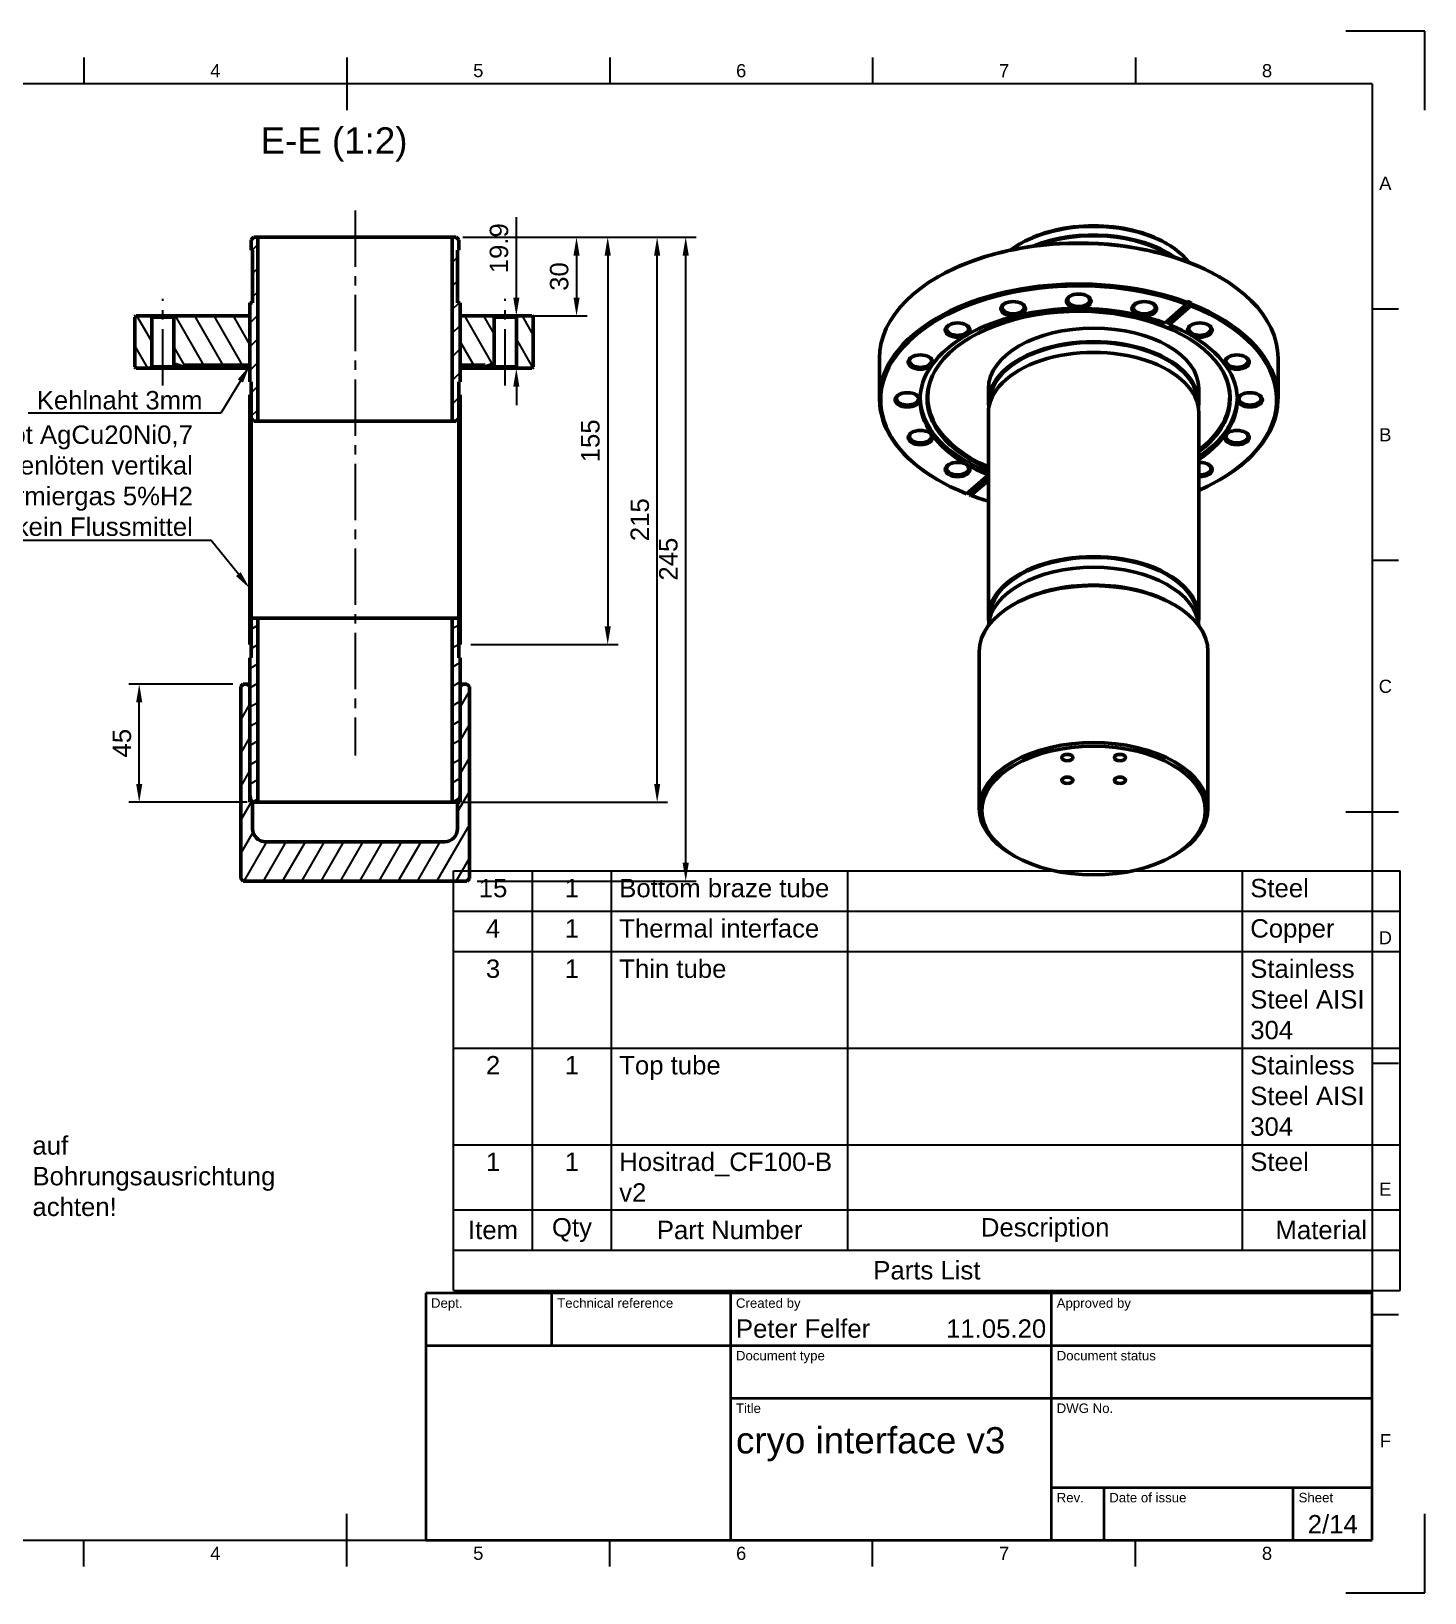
# Model space of a CAD drawing. Header units: millimetres. Extents: x 0 to 420, y 0 to 297.
# Drawn here: x 155 to 420, y 0 to 297 of the extents above; entities that cross this region are included whole.
import ezdxf
from ezdxf import colors
from ezdxf.entities.mleader import LeaderData, LeaderLine
from ezdxf.enums import TextEntityAlignment as Align
from ezdxf.math import Vec2, Vec3

# ---------------------------------------------------------------- set-up
doc = ezdxf.new("R2010")
doc.units = ezdxf.units.MM
doc.header["$LTSCALE"] = 0.75
doc.linetypes.add('CENTER2', pattern=[28.575, 19.05, -3.175, 3.175, -3.175])
for name, color, linetype, lineweight in [('Border', 7, 'Continuous', 25), ('FD_Dimensions', 7, 'Continuous', 25), ('Hatching', 7, 'Continuous', 25), ('Leaders', 7, 'Continuous', 25), ('Notes', 7, 'Continuous', 25), ('Parts Lists', 7, 'Continuous', 25), ('Smart Centers', 7, 'CENTER2', 25), ('TitleBlock', 7, 'Continuous', 35), ('View Labels', 7, 'Continuous', 25), ('Visible', 7, 'Continuous', 50), ('Visible Narrow', 7, 'Continuous', 25)]:
    doc.layers.add(name, color=color, linetype=linetype, lineweight=lineweight)
doc.styles.add('FusionTitle', font='')
doc.styles.get("Standard").update_dxf_attribs({"font": 'arial.ttf'})
doc.styles.get('FusionTitle').set_extended_font_data('Arial Unicode MS')
doc.dimstyles.new('Dim-ISO-25', dxfattribs={"dimtxt": 3.5, "dimasz": 3.5, "dimexe": 2, "dimexo": 2, "dimgap": 1.5, "dimtad": 1, "dimzin": 12, "dimdsep": 46, "dimtxsty": 'Standard', "dimcen": 0, "dimazin": 3, "dimtp": 0.1, "dimtm": 0.1, "dimtfac": 0.714, "dimtmove": 0, "dimatfit": 3, "dimfxl": 1, "dimtzin": 12, "dimarcsym": 0})

# ---------------------------------------------------------------- blocks, each defined once
blk = doc.blocks.new('ISO_TITLEBLOCK')
at = {"layer": 'TitleBlock'}
for p, q in [((0, 47), (-180, 47)), ((-180, 47), (-180, 0)), ((-156, 37), (-156, 47)), ((-122, 0), (-122, 47)), ((-61, 0), (-61, 47)), ((0, 0), (0, 47)), ((-180, 37), (0, 37)), ((-122, 27), (0, 27)), ((-61, 10), (0, 10)), ((-51, 0), (-51, 10)), ((-15, 0), (-15, 10)), ((-180, 0), (0, 0))]:
    blk.add_line(p, q, dxfattribs=at)
at = {"layer": 'TitleBlock', "style": 'FusionTitle'}
for s, p in [('Dept.', (-179, 46)), ('Technical reference', (-155, 46)), ('Created by', (-121, 46)), ('Approved by', (-60, 46)), ('Document type', (-121, 36)), ('Document status', (-60, 36)), ('Title', (-121, 26)), ('DWG No.', (-60, 26)), ('Rev.', (-60, 9)), ('Date of issue', (-50, 9)), ('Sheet', (-14, 9))]:
    blk.add_text(s, height=1.8, dxfattribs=at).set_placement(p, align=Align.TOP_LEFT)
for tag, p, height in [('DEPT', (-179, 38.5), 3.5), ('TECHNICAL_REFERENCE', (-155, 38.5), 3.5), ('CREATED_BY', (-121, 38.5), 3.5), ('APPROVED_BY', (-60, 38.5), 3.5), ('DOCUMENT_TYPE', (-121, 28.5), 3.5), ('DOCUMENT_STATUS', (-60, 28.5), 3.5), ('TITLE_1', (-121, 16.5), 5), ('TITLE_2', (-121, 9), 5), ('TITLE_3', (-121, 1.5), 5), ('DATE_OF_ISSUE', (-50, 1.5), 3.5)]:
    blk.add_attdef(tag, p, '', height=height, dxfattribs=at)
for tag, p in [('CREATED_DATE', (-62, 38.5)), ('APPROVED_DATE', (-1, 38.5))]:
    blk.add_attdef(tag, text='', height=3.5, dxfattribs=at).set_placement(p, align=Align.RIGHT)
for tag, height, p in [('DRAWING_NUMBER', 5, (-30.5, 16.6)), ('REV', 3.5, (-56, 3.1)), ('SHEET', 3.5, (-7.5, 3.1))]:
    blk.add_attdef(tag, text='', height=height, dxfattribs=at).set_placement(p, align=Align.MIDDLE)
blk = doc.blocks.new('ISO_A3_SHEET')
at = {"layer": 'Border'}
for p, q in [((420, 297), (405, 297)), ((420, 282), (420, 297)), ((165, 292), (165, 287)), ((215, 292), (215, 282)), ((265, 292), (265, 287)), ((315, 292), (315, 287)), ((365, 292), (365, 287)), ((410, 287), (20, 287)), ((410, 287), (410, 10)), ((415, 244.16666), (410, 244.16666)), ((415, 196.33333), (410, 196.33333)), ((415, 148.5), (405, 148.5)), ((415, 100.66667), (410, 100.66667)), ((415, 52.83334), (410, 52.83334)), ((215, 5), (215, 15)), ((420, 0), (420, 15)), ((20, 10), (410, 10)), ((165, 5), (165, 10)), ((265, 5), (265, 10)), ((315, 5), (315, 10)), ((365, 5), (365, 10)), ((405, 0), (420, 0))]:
    blk.add_line(p, q, dxfattribs=at)
at = {"layer": 'Border', "style": 'FusionTitle'}
for s, p in [('4', (190, 289.5)), ('5', (240, 289.5)), ('6', (290, 289.5)), ('7', (340, 289.5)), ('8', (390, 289.5)), ('A', (412.5, 268.08333)), ('B', (412.5, 220.25)), ('C', (412.5, 172.41667)), ('D', (412.5, 124.58334)), ('E', (412.5, 76.75001)), ('F', (412.5, 28.91668)), ('4', (190, 7.5)), ('5', (240, 7.5)), ('6', (290, 7.5)), ('7', (340, 7.5)), ('8', (390, 7.5))]:
    blk.add_text(s, height=2.5, dxfattribs=at).set_placement(p, align=Align.MIDDLE)
blk = doc.blocks.new('*D50')
at = {"layer": 'Defpoints', "color": 0, "transparency": 16777216}
for p in [(235.815356, 257.840302), (274.017037, 257.840302), (235.065356, 150.340302)]:
    blk.add_point(p, dxfattribs=at)
at = {"layer": 'FD_Dimensions', "lineweight": -2, "transparency": 16777216}
for p, q in [((237.815356, 257.840302), (276.017037, 257.840302)), ((274.017037, 153.840302), (274.017037, 254.340302)), ((237.065356, 150.340302), (276.017037, 150.340302))]:
    blk.add_line(p, q, dxfattribs=at)
at = {"layer": 'FD_Dimensions', "transparency": 16777216}
for points in [[(273.433704, 254.340302), (274.60037, 254.340302), (274.017037, 257.840302)], [(273.433704, 153.840302), (274.60037, 153.840302), (274.017037, 150.340302)]]:
    blk.add_solid(points, dxfattribs=at)
at = {"layer": 'FD_Dimensions', "color": 0, "transparency": 16777216, "insert": (270.730031, 204.090302), "char_height": 3.5, "attachment_point": 5, "rotation": 90}
blk.add_mtext('215', dxfattribs=at)
blk = doc.blocks.new('*D51')
at = {"layer": 'Defpoints', "color": 0, "transparency": 16777216}
for p in [(175.516366, 172.840302), (195.315356, 172.840302), (198.065356, 150.340302)]:
    blk.add_point(p, dxfattribs=at)
at = {"layer": 'FD_Dimensions', "lineweight": -2, "transparency": 16777216}
for p, q in [((193.315356, 172.840302), (173.516366, 172.840302)), ((175.516366, 153.840302), (175.516366, 169.340302)), ((196.065356, 150.340302), (173.516366, 150.340302))]:
    blk.add_line(p, q, dxfattribs=at)
at = {"layer": 'FD_Dimensions', "transparency": 16777216}
for points in [[(174.933033, 169.340302), (176.0997, 169.340302), (175.516366, 172.840302)], [(174.933033, 153.840302), (176.0997, 153.840302), (175.516366, 150.340302)]]:
    blk.add_solid(points, dxfattribs=at)
at = {"layer": 'FD_Dimensions', "color": 0, "transparency": 16777216, "insert": (172.236523, 161.590302), "char_height": 3.5, "attachment_point": 5, "rotation": 90}
blk.add_mtext('45', dxfattribs=at)
blk = doc.blocks.new('*D52')
at = {"layer": 'Defpoints', "color": 0, "transparency": 16777216}
for p in [(235.065356, 257.840302), (279.450773, 257.840302), (237.815356, 135.340302)]:
    blk.add_point(p, dxfattribs=at)
at = {"layer": 'FD_Dimensions', "lineweight": -2, "transparency": 16777216}
for p, q in [((237.065356, 257.840302), (281.450773, 257.840302)), ((279.450773, 138.840302), (279.450773, 254.340302)), ((239.815356, 135.340302), (281.450773, 135.340302))]:
    blk.add_line(p, q, dxfattribs=at)
at = {"layer": 'FD_Dimensions', "transparency": 16777216}
for points in [[(278.867439, 254.340302), (280.034106, 254.340302), (279.450773, 257.840302)], [(278.867439, 138.840302), (280.034106, 138.840302), (279.450773, 135.340302)]]:
    blk.add_solid(points, dxfattribs=at)
at = {"layer": 'FD_Dimensions', "color": 0, "transparency": 16777216, "insert": (276.163767, 196.590302), "char_height": 3.5, "attachment_point": 5, "rotation": 90}
blk.add_mtext('245', dxfattribs=at)
blk = doc.blocks.new('*D53')
at = {"layer": 'Defpoints', "color": 0, "transparency": 16777216}
for p in [(235.065356, 257.840302), (242.790356, 242.840302), (258.687165, 242.840302)]:
    blk.add_point(p, dxfattribs=at)
at = {"layer": 'FD_Dimensions', "lineweight": -2, "transparency": 16777216}
for p, q in [((237.065356, 257.840302), (260.687165, 257.840302)), ((258.687165, 254.340302), (258.687165, 246.340302)), ((244.790356, 242.840302), (260.687165, 242.840302))]:
    blk.add_line(p, q, dxfattribs=at)
at = {"layer": 'FD_Dimensions', "transparency": 16777216}
for points in [[(258.103832, 254.340302), (259.270499, 254.340302), (258.687165, 257.840302)], [(258.103832, 246.340302), (259.270499, 246.340302), (258.687165, 242.840302)]]:
    blk.add_solid(points, dxfattribs=at)
at = {"layer": 'FD_Dimensions', "color": 0, "transparency": 16777216, "insert": (255.398966, 250.340302), "char_height": 3.5, "attachment_point": 5, "rotation": 90}
blk.add_mtext('30', dxfattribs=at)
blk = doc.blocks.new('*U12')
at = {"layer": 'Smart Centers', "color": 0, "ltscale": 0.75, "transparency": 16777216}
blk.add_line((0, -8.225), (0, 8.225), dxfattribs=at)
blk = doc.blocks.new('*U13')
at = {"layer": 'Smart Centers', "color": 0, "ltscale": 0.75, "transparency": 16777216}
blk.add_line((0, -8.225), (0, 8.225), dxfattribs=at)
blk = doc.blocks.new('*T14')
at = {"layer": 'Parts Lists', "color": 0, "linetype": 'ByBlock', "lineweight": -2, "transparency": 16777216}
for p, q in [((0, 79.798886), (180, 79.798886)), ((0, 0), (0, 79.798886)), ((15, 7.666667), (15, 79.798886)), ((30, 7.666667), (30, 79.798886)), ((75, 7.666667), (75, 79.798886)), ((150, 7.666667), (150, 79.798886)), ((180, 0), (180, 79.798886)), ((0, 72.132219), (180, 72.132219)), ((0, 64.465553), (180, 64.465553)), ((0, 46.103115), (180, 46.103115)), ((0, 27.740678), (180, 27.740678)), ((0, 15.333333), (180, 15.333333)), ((0, 7.666667), (180, 7.666667)), ((0, 0), (180, 0))]:
    blk.add_line(p, q, dxfattribs=at)
at = {"layer": 'Parts Lists', "color": 0, "transparency": 16777216, "char_height": 3.5}
for s, insert, width, attachment_point in [('15', (7.5, 78.298886), 12, 2), ('1', (22.5, 78.298886), 12, 2), ('Bottom braze tube', (31.5, 78.298886), 42, 1), ('Steel', (151.5, 78.298886), 27, 1), ('4', (7.5, 70.632219), 12, 2), ('1', (22.5, 70.632219), 12, 2), ('Thermal interface', (31.5, 70.632219), 42, 1), ('Copper', (151.5, 70.632219), 27, 1), ('3', (7.5, 62.965553), 12, 2), ('1', (22.5, 62.965553), 12, 2), ('Thin tube', (31.5, 62.965553), 42, 1), ('Stainless Steel AISI 304', (151.5, 62.965553), 27, 1), ('2', (7.5, 44.603115), 12, 2), ('1', (22.5, 44.603115), 12, 2), ('Top tube', (31.5, 44.603115), 42, 1), ('Stainless Steel AISI 304', (151.5, 44.603115), 27, 1), ('1', (7.5, 26.240678), 12, 2), ('1', (22.5, 26.240678), 12, 2), ('Hositrad_CF100-B v2', (31.5, 26.240678), 42, 1), ('Steel', (151.5, 26.240678), 27, 1), ('Item', (7.5, 11.5), 12, 5), ('Qty', (22.5, 11.5), 12, 5), ('Part Number', (52.5, 11.5), 42, 5), ('Description', (112.5, 11.5), 72, 5), ('Material', (165, 11.5), 27, 5), ('Parts List', (90, 3.833333), 177, 5)]:
    blk.add_mtext(s, dxfattribs=dict(at, insert=insert, width=width, attachment_point=attachment_point))
blk = doc.blocks.new('*U20')
at = {"layer": 'Smart Centers', "color": 0, "ltscale": 0.75, "transparency": 16777216}
blk.add_line((0, 58.838524), (0, -44.863922), dxfattribs=at)
blk = doc.blocks.new('*D54')
at = {"layer": 'Defpoints', "color": 0, "transparency": 16777216}
for p in [(235.815356, 257.840302), (236.565356, 180.340302), (264.617542, 180.340302)]:
    blk.add_point(p, dxfattribs=at)
at = {"layer": 'FD_Dimensions', "lineweight": -2, "transparency": 16777216}
for p, q in [((237.815356, 257.840302), (266.617542, 257.840302)), ((264.617542, 254.340302), (264.617542, 183.840302)), ((238.565356, 180.340302), (266.617542, 180.340302))]:
    blk.add_line(p, q, dxfattribs=at)
at = {"layer": 'FD_Dimensions', "transparency": 16777216}
for points in [[(264.034209, 254.340302), (265.200875, 254.340302), (264.617542, 257.840302)], [(264.034209, 183.840302), (265.200875, 183.840302), (264.617542, 180.340302)]]:
    blk.add_solid(points, dxfattribs=at)
at = {"layer": 'FD_Dimensions', "color": 0, "transparency": 16777216, "insert": (261.330537, 219.090302), "char_height": 3.5, "attachment_point": 5, "rotation": 90}
blk.add_mtext('155', dxfattribs=at)
blk = doc.blocks.new('*D55')
at = {"layer": 'Defpoints', "color": 0, "transparency": 16777216}
for p in [(247.240356, 242.840302), (250.215356, 242.840302), (247.490356, 232.890302)]:
    blk.add_point(p, dxfattribs=at)
at = {"layer": 'FD_Dimensions', "lineweight": -2, "transparency": 16777216}
for p, q in [((247.240356, 246.340302), (247.240356, 261.609402)), ((248.215356, 242.840302), (245.240356, 242.840302)), ((247.240356, 232.890302), (247.240356, 242.840302)), ((245.490356, 232.890302), (245.240356, 232.890302)), ((247.240356, 229.390302), (247.240356, 225.890302))]:
    blk.add_line(p, q, dxfattribs=at)
at = {"layer": 'FD_Dimensions', "transparency": 16777216}
for points in [[(246.657023, 246.340302), (247.82369, 246.340302), (247.240356, 242.840302)], [(246.657023, 229.390302), (247.82369, 229.390302), (247.240356, 232.890302)]]:
    blk.add_solid(points, dxfattribs=at)
at = {"layer": 'FD_Dimensions', "color": 0, "transparency": 16777216, "insert": (243.953351, 255.724852), "char_height": 3.5, "attachment_point": 5, "rotation": 90}
blk.add_mtext('19.9', dxfattribs=at)

msp = doc.modelspace()

# ---------------------------------------------------------------- hatches: boundary and pattern name
at = {"layer": 'Hatching'}
h = msp.add_hatch(dxfattribs=at)
h.set_pattern_fill('ANSI31', color=256, style=0)
h.paths.add_polyline_path([(236.5654, 245.3403), (236.0654, 245.3403), (236.0654, 255.3403), (236.3154, 255.3403), (236.3154, 257.3403), (235.8154, 257.8403), (235.0654, 257.8403), (235.0654, 222.8403), (235.8154, 222.8403), (236.3154, 223.3403), (236.3154, 227.8403), (236.3154, 230.3403), (236.5654, 230.3403), (236.5654, 233.4903), (236.5654, 242.8403)], flags=0)
h.paths.add_polyline_path([(197.0654, 245.3403), (196.5654, 245.3403), (196.5654, 242.8403), (196.5654, 233.4903), (196.5654, 230.3403), (196.8154, 230.3403), (196.8154, 227.8403), (196.8154, 223.3403), (197.3154, 222.8403), (198.0654, 222.8403), (198.0654, 257.8403), (197.3154, 257.8403), (196.8154, 257.3403), (196.8154, 255.3403), (197.0654, 255.3403)], flags=0)
h = msp.add_hatch(dxfattribs=at)
h.set_pattern_fill('ANSI31', color=256, angle=75, style=0)
edge = h.paths.add_edge_path(flags=0)
edge.add_line((182.0904, 233.1403), (182.3404, 232.8903))
edge.add_line((182.3404, 232.8903), (182.3904, 232.8903))
edge.add_line((182.3904, 232.8903), (182.3904, 233.5388))
edge.add_ellipse((182.4904, 233.5388), major_axis=(-0.1, 0), ratio=1, start_angle=-110, end_angle=0, ccw=False)
edge.add_line((182.5246, 233.6328), (183.7404, 233.1903))
edge.add_line((183.7404, 233.1903), (183.8495, 233.4903))
edge.add_line((183.8495, 233.4903), (196.5654, 233.4903))
edge.add_line((196.5654, 233.4903), (196.5654, 242.8403))
edge.add_line((196.5654, 242.8403), (182.3404, 242.8403))
edge.add_line((182.3404, 242.8403), (182.0904, 242.5903))
edge.add_line((182.0904, 242.5903), (182.0904, 233.1403))
edge = h.paths.add_edge_path(flags=0)
edge.add_line((242.7904, 232.8903), (243.0404, 233.1403))
edge.add_line((243.0404, 233.1403), (243.0404, 242.5903))
edge.add_line((243.0404, 242.5903), (242.7904, 242.8403))
edge.add_line((242.7904, 242.8403), (236.5654, 242.8403))
edge.add_line((236.5654, 242.8403), (236.5654, 233.4903))
edge.add_line((236.5654, 233.4903), (241.2812, 233.4903))
edge.add_line((241.2812, 233.4903), (241.3904, 233.1903))
edge.add_line((241.3904, 233.1903), (242.6062, 233.6328))
edge.add_ellipse((242.6404, 233.5388), major_axis=(-0.0342, 0.094), ratio=1, start_angle=250, end_angle=360, ccw=False)
edge.add_line((242.7404, 233.5388), (242.7404, 232.8903))
edge.add_line((242.7404, 232.8903), (242.7904, 232.8903))
h.paths.add_polyline_path([(174.9154, 242.8403), (174.6654, 242.5903), (174.6654, 233.1403), (174.9154, 232.8903), (177.6404, 232.8903), (177.8904, 233.1403), (177.8904, 242.5903), (177.6404, 242.8403)], flags=0)
h.paths.add_polyline_path([(250.4654, 242.5903), (250.2154, 242.8403), (247.4904, 242.8403), (247.2404, 242.5903), (247.2404, 233.1403), (247.4904, 232.8903), (250.2154, 232.8903), (250.4654, 233.1403)], flags=0)
h = msp.add_hatch(dxfattribs=at)
h.set_pattern_fill('ANSI31', color=256, angle=90, style=0)
h.paths.add_polyline_path([(236.5654, 227.8403), (236.3154, 227.8403), (236.3154, 223.3403), (236.3154, 185.0903), (236.3154, 180.3403), (236.5654, 180.3403)], flags=0)
h.paths.add_polyline_path([(196.8154, 227.8403), (196.5654, 227.8403), (196.5654, 180.3403), (196.8154, 180.3403), (196.8154, 185.0903), (196.8154, 223.3403)], flags=0)
h = msp.add_hatch(dxfattribs=at)
h.set_pattern_fill('ANSI31', color=256, angle=-15, style=0)
h.paths.add_polyline_path([(197.0654, 185.3403), (196.8154, 185.0903), (196.8154, 180.3403), (196.8154, 177.8403), (196.5654, 177.8403), (196.5654, 172.3403), (196.5654, 151.8403), (196.5654, 150.3403), (197.0654, 150.3403), (198.0654, 150.3403), (198.0654, 185.3403)], flags=0)
h.paths.add_polyline_path([(236.3154, 185.0903), (236.0654, 185.3403), (235.0654, 185.3403), (235.0654, 150.3403), (236.0654, 150.3403), (236.5654, 150.3403), (236.5654, 151.8403), (236.5654, 172.3403), (236.5654, 177.8403), (236.3154, 177.8403), (236.3154, 180.3403)], flags=0)
h = msp.add_hatch(dxfattribs=at)
h.set_pattern_fill('ANSI31', color=256, angle=15, style=0)
edge = h.paths.add_edge_path(flags=0)
edge.add_ellipse((233.5654, 145.3403), major_axis=(2.5, 0), ratio=1, start_angle=270, end_angle=360, ccw=False)
edge.add_line((233.5654, 142.8403), (199.5654, 142.8403))
edge.add_ellipse((199.5654, 145.3403), major_axis=(0, -2.5), ratio=1, start_angle=-90, end_angle=0, ccw=False)
edge.add_line((197.0654, 145.3403), (197.0654, 150.3403))
edge.add_ellipse((199.0654, 151.8403), major_axis=(-2, -1.5), ratio=1, start_angle=323.130102, end_angle=360, ccw=False)
edge.add_line((196.5654, 151.8403), (196.5654, 172.3403))
edge.add_line((196.5654, 172.3403), (196.0654, 172.8403))
edge.add_line((196.0654, 172.8403), (195.3154, 172.8403))
edge.add_line((195.3154, 172.8403), (194.8154, 172.3403))
edge.add_line((194.8154, 172.3403), (194.8154, 135.8403))
edge.add_line((194.8154, 135.8403), (195.3154, 135.3403))
edge.add_line((195.3154, 135.3403), (237.8154, 135.3403))
edge.add_line((237.8154, 135.3403), (238.3154, 135.8403))
edge.add_line((238.3154, 135.8403), (238.3154, 172.3403))
edge.add_line((238.3154, 172.3403), (237.8154, 172.8403))
edge.add_line((237.8154, 172.8403), (237.0654, 172.8403))
edge.add_line((237.0654, 172.8403), (236.5654, 172.3403))
edge.add_line((236.5654, 172.3403), (236.5654, 151.8403))
edge.add_ellipse((234.0654, 151.8403), major_axis=(2.5, 0), ratio=1, start_angle=323.130102, end_angle=360, ccw=False)
edge.add_line((236.0654, 150.3403), (236.0654, 145.3403))

# ---------------------------------------------------------------- linework, layer by layer
at = {"layer": 'Visible', "extrusion": (1, -2e-16, 0)}
for p, q in [((197.3154, 257.8403), (196.8154, 257.3403)), ((196.8154, 257.3403), (196.8154, 255.3403)), ((198.0654, 257.8403), (197.3154, 257.8403)), ((198.0654, 222.8403), (198.0654, 257.8403)), ((198.0654, 257.8403), (235.0654, 257.8403)), ((235.8154, 257.8403), (235.0654, 257.8403)), ((235.0654, 257.8403), (235.0654, 222.8403)), ((236.3154, 257.3403), (235.8154, 257.8403)), ((236.3154, 255.3403), (236.3154, 257.3403)), ((196.8154, 255.3403), (197.0654, 255.3403)), ((197.0654, 255.3403), (197.0654, 245.3403)), ((236.0654, 245.3403), (236.0654, 255.3403)), ((236.0654, 255.3403), (236.3154, 255.3403)), ((197.0654, 245.3403), (196.5654, 245.3403)), ((196.5654, 245.3403), (196.5654, 230.3403)), ((236.5654, 245.3403), (236.0654, 245.3403)), ((236.5654, 230.3403), (236.5654, 245.3403)), ((174.9154, 242.8403), (174.6654, 242.5903)), ((174.6654, 242.5903), (174.6654, 233.1403)), ((177.6404, 242.8403), (174.9154, 242.8403)), ((177.8904, 242.5903), (177.6404, 242.8403)), ((177.6404, 242.8403), (182.3404, 242.8403)), ((177.8904, 233.1403), (177.8904, 242.5903)), ((182.0904, 242.5903), (177.8904, 242.5903)), ((182.3404, 242.8403), (182.0904, 242.5903)), ((182.0904, 242.5903), (182.0904, 233.1403)), ((196.5654, 242.8403), (182.3404, 242.8403)), ((196.5654, 233.4903), (196.5654, 242.8403)), ((242.7904, 242.8403), (236.5654, 242.8403)), ((236.5654, 242.8403), (236.5654, 233.4903)), ((243.0404, 242.5903), (242.7904, 242.8403)), ((242.7904, 242.8403), (247.4904, 242.8403)), ((243.0404, 233.1403), (243.0404, 242.5903)), ((247.2404, 242.5903), (243.0404, 242.5903)), ((247.4904, 242.8403), (247.2404, 242.5903)), ((247.2404, 242.5903), (247.2404, 233.1403)), ((250.2154, 242.8403), (247.4904, 242.8403)), ((250.4654, 242.5903), (250.2154, 242.8403)), ((250.4654, 233.1403), (250.4654, 242.5903)), ((174.6654, 233.1403), (174.9154, 232.8903)), ((174.9154, 232.8903), (177.6404, 232.8903)), ((177.6404, 232.8903), (177.8904, 233.1403)), ((182.3404, 232.8903), (177.6404, 232.8903)), ((177.8904, 233.1403), (182.0904, 233.1403)), ((182.0904, 233.1403), (182.3404, 232.8903)), ((182.3404, 232.8903), (182.3904, 232.8903)), ((182.3904, 232.8903), (182.3904, 233.5388)), ((182.3904, 232.8903), (182.8767, 232.8903)), ((182.5246, 233.6328), (183.7404, 233.1903)), ((182.8767, 232.8903), (182.8767, 233.3903)), ((182.8767, 233.3903), (183.0718, 233.3903)), ((182.8767, 232.8903), (183.0718, 232.8903)), ((183.0718, 232.8903), (183.0718, 233.3903)), ((183.0718, 232.8903), (196.5654, 232.8903)), ((183.7404, 233.1903), (183.8495, 233.4903)), ((183.7404, 233.1903), (196.5654, 233.1903)), ((183.8495, 233.4903), (196.5654, 233.4903)), ((236.5654, 233.4903), (241.2812, 233.4903)), ((236.5654, 233.1903), (241.3904, 233.1903)), ((236.5654, 232.8903), (242.7404, 232.8903)), ((241.2812, 233.4903), (241.3904, 233.1903)), ((241.3904, 233.1903), (242.6062, 233.6328)), ((242.7404, 233.5388), (242.7404, 232.8903)), ((242.7404, 232.8903), (242.7904, 232.8903)), ((242.7904, 232.8903), (243.0404, 233.1403)), ((247.4904, 232.8903), (242.7904, 232.8903)), ((243.0404, 233.1403), (247.2404, 233.1403)), ((247.2404, 233.1403), (247.4904, 232.8903)), ((247.4904, 232.8903), (250.2154, 232.8903)), ((250.2154, 232.8903), (250.4654, 233.1403)), ((196.5654, 230.3403), (196.8154, 230.3403)), ((196.8154, 230.3403), (196.8154, 223.3403)), ((236.3154, 223.3403), (236.3154, 230.3403)), ((236.3154, 230.3403), (236.5654, 230.3403)), ((196.8154, 227.8403), (196.5654, 227.8403)), ((196.5654, 227.8403), (196.5654, 180.3403)), ((196.8154, 180.3403), (196.8154, 227.8403)), ((236.5654, 227.8403), (236.3154, 227.8403)), ((236.3154, 227.8403), (236.3154, 180.3403)), ((236.5654, 180.3403), (236.5654, 227.8403)), ((196.8154, 223.3403), (197.3154, 222.8403)), ((197.3154, 222.8403), (198.0654, 222.8403)), ((198.0654, 222.8403), (235.0654, 222.8403)), ((235.0654, 222.8403), (235.8154, 222.8403)), ((235.8154, 222.8403), (236.3154, 223.3403)), ((197.0654, 185.3403), (196.8154, 185.0903)), ((196.8154, 185.0903), (196.8154, 177.8403)), ((198.0654, 185.3403), (197.0654, 185.3403)), ((198.0654, 150.3403), (198.0654, 185.3403)), ((198.0654, 185.3403), (235.0654, 185.3403)), ((236.0654, 185.3403), (235.0654, 185.3403)), ((235.0654, 185.3403), (235.0654, 150.3403)), ((236.3154, 185.0903), (236.0654, 185.3403)), ((236.3154, 177.8403), (236.3154, 185.0903)), ((196.5654, 180.3403), (196.8154, 180.3403)), ((236.3154, 180.3403), (236.5654, 180.3403)), ((196.8154, 177.8403), (196.5654, 177.8403)), ((196.5654, 177.8403), (196.5654, 150.3403)), ((236.5654, 177.8403), (236.3154, 177.8403)), ((236.5654, 150.3403), (236.5654, 177.8403)), ((195.3154, 172.8403), (194.8154, 172.3403)), ((194.8154, 172.3403), (194.8154, 135.8403)), ((196.0654, 172.8403), (195.3154, 172.8403)), ((196.5654, 172.3403), (196.0654, 172.8403)), ((196.5654, 172.8403), (196.0654, 172.8403)), ((196.5654, 151.8403), (196.5654, 172.3403)), ((237.0654, 172.8403), (236.5654, 172.3403)), ((237.0654, 172.8403), (236.5654, 172.8403)), ((236.5654, 172.3403), (236.5654, 151.8403)), ((237.8154, 172.8403), (237.0654, 172.8403)), ((238.3154, 172.3403), (237.8154, 172.8403)), ((238.3154, 135.8403), (238.3154, 172.3403)), ((196.5654, 150.3403), (198.0654, 150.3403)), ((197.0654, 145.3403), (197.0654, 150.3403)), ((198.0654, 150.3403), (235.0654, 150.3403)), ((235.0654, 150.3403), (236.5654, 150.3403)), ((236.0654, 150.3403), (236.0654, 145.3403)), ((233.5654, 142.8403), (199.5654, 142.8403)), ((194.8154, 135.8403), (195.3154, 135.3403)), ((195.3154, 135.3403), (237.8154, 135.3403)), ((237.8154, 135.3403), (238.3154, 135.8403))]:
    msp.add_line(p, q, dxfattribs=at)
at = {"layer": 'Visible', "extrusion": (0.707107, 0.407196, 0.578093)}
for p, q in [((343.3545, 256.7316), (342.9996, 256.5256)), ((370.6828, 256.7316), (371.0377, 256.5256)), ((327.4652, 250.303), (327.2878, 250.2001)), ((380.9151, 250.303), (381.0926, 250.2001)), ((374.6898, 245.0823), (370.5365, 241.5028)), ((375.6602, 245.2909), (371.368, 241.5917)), ((375.5213, 244.7624), (371.368, 241.1829)), ((374.8287, 245.4064), (374.6898, 245.0823)), ((374.8287, 245.6108), (374.8287, 245.4064)), ((375.6602, 245.0865), (375.5213, 244.7624)), ((375.6602, 245.2909), (375.6602, 245.0865)), ((371.368, 241.1829), (371.368, 241.5917)), ((316.2902, 234.8269), (316.2902, 227.1011)), ((392.0902, 234.8269), (392.0902, 227.1011)), ((337.0186, 229.016), (337.0186, 226.4407)), ((377.0186, 229.016), (377.0186, 226.4407)), ((337.2686, 226.4407), (337.2686, 226.2122)), ((376.7686, 226.4407), (376.7686, 226.2122)), ((337.0186, 224.3969), (337.0186, 185.5634)), ((377.0186, 224.3969), (377.0186, 185.5634)), ((327.4652, 211.625), (327.2878, 211.7279)), ((332.8591, 209.031), (337.0124, 212.6105)), ((333.5516, 209.0001), (337.0186, 211.9881)), ((333.6905, 208.7111), (337.0186, 211.5793)), ((337.0124, 212.6105), (337.0124, 213.0193)), ((380.9151, 211.625), (381.0926, 211.7279)), ((333.5516, 209.0001), (333.5516, 208.7958)), ((333.5516, 208.7958), (333.6905, 208.7111)), ((341.9348, 188.0513), (341.5799, 187.8453)), ((372.1024, 188.0513), (372.4573, 187.8453)), ((337.2686, 185.5634), (337.2686, 185.3349)), ((376.7686, 185.5634), (376.7686, 185.3349)), ((335.2686, 179.023), (335.2686, 149.1825)), ((378.7686, 179.023), (378.7686, 149.1825)), ((341.9348, 140.1543), (341.5799, 140.3602)), ((372.1024, 140.1543), (372.4573, 140.3602))]:
    msp.add_line(p, q, dxfattribs=at)
at = {"layer": 'Visible', "extrusion": (0, -2e-16, -1)}
for centre, radius, start, end in [((-182.4904, 233.5388), 0.1, 0, 110), ((-242.6404, 233.5388), 0.1, 70, 180), ((-199.0654, 151.8403), 2.5, 323.130102, 0), ((-234.0654, 151.8403), 2.5, 180, 216.869898), ((-199.5654, 145.3403), 2.5, 270, 0), ((-233.5654, 145.3403), 2.5, 180, 270)]:
    msp.add_arc(centre, radius, start, end, dxfattribs=at)
at = {"layer": 'Visible', "extrusion": (-3e-16, 0, -1)}
for centre, major_axis, start_param, end_param in [((357.0186, 248.5145), (-19.75, 0), 0.65059485, 2.73143431), ((354.1902, 245.6554), (-2.35, 0), 4.71238898, 10.99557429)]:
    msp.add_ellipse(centre, major_axis=major_axis, ratio=0.5758617, start_param=start_param, end_param=end_param, dxfattribs=at)
at = {"layer": 'Visible'}
for centre, major_axis, ratio, start_param, end_param in [((357.0186, 248.9233), (19.25, 0), 0.5758617, 0.78154562, 2.36004704), ((357.0186, 246.8794), (19.75, 0), 0.5758617, 0.67689911, 2.19146254), ((357.0186, 246.8794), (-19.5, 0), 0.5758617, 3.85022804, 5.30131891), ((354.1902, 234.8269), (-37.9, 0), 0.5758617, 3.14159265, 6.28318531), ((354.1902, 226.8967), (37.65, 0), 0.5758617, 0.99502831, 4.11005975), ((354.1902, 226.8967), (30.175, 0), 0.5758617, 0.99831847, 4.10676959), ((354.1902, 245.8598), (2.1, 0), 0.5758617, 2.41837669, 7.00640127), ((354.1902, 227.142), (-28.825, 0), 0.5758617, 2.48481901, 7.21582228), ((341.7243, 244.4319), (2.1, 0), 0.5758617, 2.41837669, 7.00640127), ((366.6561, 244.4319), (-2.1, 0), 0.5758617, -0.72321596, 3.86480862), ((354.1902, 226.8967), (37.65, 0), 0.5758617, -0.91935559, 0.9684671), ((331.1562, 240.3655), (2.1, 0), 0.5758617, 2.41837669, 7.00640127), ((354.1902, 227.3055), (30.175, 0), 0.5758617, 0.96517694, 0.9852483), ((354.1902, 226.8967), (-30.175, 0), 0.5758617, 2.4287937, 4.10676959), ((377.2242, 240.3655), (-2.1, 0), 0.5758617, -0.72321596, 3.86480862), ((357.0186, 226.4407), (-20, 0), 0.5758617, 3.05274496, 6.372033), ((357.0186, 226.4407), (-19.75, 0), 0.5758617, 3.14159265, 6.28318531), ((324.0948, 234.2797), (2.1, 0), 0.5758617, 2.41837669, 7.00640127), ((357.0186, 224.3969), (-20, 0), 0.5758617, 3.14159265, 6.28318531), ((384.2856, 234.2797), (-2.1, 0), 0.5758617, -0.72321596, 3.86480862), ((354.1902, 227.3872), (28.7158, 0), 0.5758617, 2.88948669, 4.07140643), ((354.1902, 227.3872), (-28.7158, 0), 0.5758617, 2.48976711, 3.39369862), ((321.6152, 227.1011), (-2.1, 0), 0.5758617, -0.72321596, 3.86480862), ((386.7652, 227.1011), (-2.1, 0), 0.5758617, -0.72321596, 3.86480862), ((324.0948, 219.9225), (-2.1, 0), 0.5758617, -0.72321596, 3.86480862), ((384.2856, 219.9225), (-2.1, 0), 0.5758617, -0.72321596, 3.86480862), ((331.1562, 213.8367), (-2.1, 0), 0.5758617, -0.72321596, 3.86480862), ((377.2242, 213.8367), (2.1, 0), 0.5758617, 4.61433848, 7.00640127), ((354.1902, 227.3055), (30.175, 0), 0.57586178, 4.10676921, 4.10701878), ((354.1902, 226.8967), (-37.65, 0), 0.5758617, 0.99502831, 1.09720612), ((357.0186, 185.5634), (-20, 0), 0.5758617, 3.05274496, 6.372033), ((357.0186, 185.5634), (19.75, 0), 0.5758617, 0, 3.14159265), ((357.0186, 183.5195), (-20, 0), 0.5758617, 3.1803198, 6.24445816), ((357.0186, 179.4318), (21.25, 0), 0.5758617, 0.78154562, 2.36004704), ((357.0186, 149.1825), (-21.75, 0), 0.5758617, 2.36004704, 7.06473092)]:
    msp.add_ellipse(centre, major_axis=major_axis, ratio=ratio, start_param=start_param, end_param=end_param, dxfattribs=at)
at = {"layer": 'Visible', "extrusion": (-3e-16, 2e-16, -1)}
for centre, major_axis, start_param, end_param in [((354.1902, 235.0313), (-37.65, 0), 0.78154562, 2.36004704), ((341.7243, 244.2275), (2.35, 0), 1.57079633, 7.85398163), ((354.1902, 227.1011), (-37.9, 0), 2.17303794, 3.92313827), ((324.0948, 234.0754), (-2.35, 0), 4.71238898, 10.99557429), ((384.2856, 234.0754), (-2.35, 0), 4.71238898, 10.99557429), ((321.6152, 226.8967), (-2.35, 0), 4.71238898, 10.99557429), ((324.0948, 219.7181), (2.35, 0), 1.57079633, 7.85398163), ((384.2856, 219.7181), (2.35, 0), 1.57079633, 7.85398163), ((357.0186, 179.023), (-21.75, 0), 0, 3.14159265)]:
    msp.add_ellipse(centre, major_axis=major_axis, ratio=0.5758617, start_param=start_param, end_param=end_param, dxfattribs=at)
at = {"layer": 'Visible', "extrusion": (-3e-16, 3e-16, -1)}
for centre, major_axis, start_param, end_param in [((354.1902, 227.1011), (37.9, 0), 2.36004704, 5.28824461), ((366.6561, 244.2275), (2.35, 0), 1.57079633, 7.85398163)]:
    msp.add_ellipse(centre, major_axis=major_axis, ratio=0.5758617, start_param=start_param, end_param=end_param, dxfattribs=at)
at = {"layer": 'Visible', "extrusion": (-3e-16, 4e-16, -1)}
msp.add_ellipse((354.1902, 227.3055), major_axis=(-37.9, 0), ratio=0.5758617, start_param=2.14665195, end_param=2.17303794, dxfattribs=at)
at = {"layer": 'Visible', "extrusion": (-4e-16, 1e-16, -1)}
for centre, start_param, end_param in [((331.1562, 240.1611), 4.71238898, 10.99557429), ((377.2242, 240.1611), 4.71238898, 10.99557429), ((386.7652, 226.8967), 4.71238898, 10.99557429), ((331.1562, 213.6323), 4.71238898, 10.99557429), ((377.2242, 213.6323), 1.4832051, 4.79998021)]:
    msp.add_ellipse(centre, major_axis=(-2.35, 0), ratio=0.5758617, start_param=start_param, end_param=end_param, dxfattribs=at)
at = {"layer": 'Visible', "extrusion": (-2e-16, 3e-16, -1)}
msp.add_ellipse((357.0186, 229.016), major_axis=(-20, 0), ratio=0.5758617, start_param=0, end_param=3.14159265, dxfattribs=at)
at = {"layer": 'Visible', "extrusion": (-2e-16, 2e-16, -1)}
msp.add_ellipse((354.1902, 227.3055), major_axis=(-37.9, 0), ratio=0.5758617, start_param=-0.9949407, end_param=-0.97896062, dxfattribs=at)
at = {"layer": 'Visible', "extrusion": (-4e-16, 2e-16, -1)}
msp.add_ellipse((357.0186, 148.7738), major_axis=(-21.25, 0), ratio=0.5758617, start_param=4.71238898, end_param=10.99557429, dxfattribs=at)
at = {"layer": 'Visible', "extrusion": (-2e-16, 5e-16, -1)}
for centre in [(352.0186, 158.8513), (362.0186, 158.8513), (352.0186, 154.5324), (362.0186, 154.5324)]:
    msp.add_ellipse(centre, major_axis=(1.0585, 0), ratio=0.5758617, start_param=1.57079633, end_param=7.85398163, dxfattribs=at)
at = {"layer": 'Visible Narrow'}
for major_axis, start_param, end_param in [((-30.0408, 0), -0.11027168, 0.96233159), ((30.0408, 0), -0.70761531, 0.11027168)]:
    msp.add_ellipse((354.1902, 227.5037), major_axis=major_axis, ratio=0.5758617, start_param=start_param, end_param=end_param, dxfattribs=at)
at = {"layer": 'Visible Narrow', "extrusion": (-3e-16, 3e-16, -1)}
msp.add_ellipse((354.1902, 227.4269), major_axis=(-30.175, 0), ratio=0.5758617, start_param=-0.96542651, end_param=-0.01525718, dxfattribs=at)
at = {"layer": 'Visible Narrow', "extrusion": (-2e-16, 2e-16, -1)}
msp.add_ellipse((354.1902, 227.4269), major_axis=(-30.175, 0), ratio=0.5758617, start_param=3.15684983, end_param=3.85439161, dxfattribs=at)

# ---------------------------------------------------------------- block references
msp.add_blockref('*T14', (235.3089, 57.4824))
at = {"layer": 'Border'}
msp.add_blockref('ISO_A3_SHEET', (0, 0), dxfattribs=at)
at = {"layer": 'Smart Centers', "ltscale": 0.75}
for name, p in [('*U20', (216.5654, 204.0903)), ('*U12', (179.9904, 237.8653)), ('*U13', (245.1404, 237.8653))]:
    msp.add_blockref(name, p, dxfattribs=at)
at = {"layer": 'TitleBlock'}
msp.add_blockref('ISO_TITLEBLOCK', (410, 10), dxfattribs=at).add_auto_attribs({'CREATED_DATE': '11.05.20', 'SHEET': '2/14', 'TITLE_1': 'cryo interface v3', 'CREATED_BY': 'Peter Felfer'})

# ---------------------------------------------------------------- texts
at = {"layer": 'Notes', "insert": (155.2118, 86.8268), "char_height": 3.5, "attachment_point": 1}
msp.add_mtext_dynamic_manual_height_columns('auf Bohrungsausrichtung achten!', width=26.666912, gutter_width=17.5, heights=[0], dxfattribs=at)
at = {"layer": 'View Labels', "insert": (212.5654, 272.2179), "char_height": 5, "width": 29.641883, "attachment_point": 8}
msp.add_mtext('E-E (1:2)', dxfattribs=at)

# ---------------------------------------------------------------- dimensions: what is measured, and where the dimension line sits
at = {"layer": 'FD_Dimensions'}
for base, p1, p2, picture, middle in [((247.2404, 242.8403), (247.4904, 232.8903), (250.2154, 242.8403), '*D55', (243.9534, 255.7249)), ((274.017, 257.8403), (235.0654, 150.3403), (235.8154, 257.8403), '*D50', (270.73, 204.0903)), ((279.4508, 257.8403), (237.8154, 135.3403), (235.0654, 257.8403), '*D52', (276.1638, 196.5903)), ((258.6872, 242.8403), (235.0654, 257.8403), (242.7904, 242.8403), '*D53', (255.399, 250.3403)), ((264.6175, 180.3403), (235.8154, 257.8403), (236.5654, 180.3403), '*D54', (261.3305, 219.0903)), ((175.5164, 172.8403), (198.0654, 150.3403), (195.3154, 172.8403), '*D51', (172.2365, 161.5903))]:
    dim = msp.add_linear_dim(base=base, p1=p1, p2=p2, angle=90, dimstyle='Dim-ISO-25', override={"dimlfac": 2, "dimclrd": 256, "dimclre": 256}, dxfattribs=at)
    dim.commit()
    dim.dimension.update_dxf_attribs({"geometry": picture, "text_midpoint": middle})

# ---------------------------------------------------------------- leaders
at = {"layer": 'Leaders'}
ml = msp.add_multileader_mtext('Standard', dxfattribs=at)
ml.set_content('Kehlnaht 3mm', color=256)
ml.set_leader_properties()
ml.build(insert=Vec2(0, 0))
ml.multileader.update_dxf_attribs({"text_left_attachment_type": 5, "text_right_attachment_type": 5, "dogleg_length": 3.5, "arrow_head_size": 3.5})
ctx = ml.context
ctx.base_point, ctx.char_height, ctx.arrow_head_size, ctx.landing_gap_size, ctx.plane_origin = Vec3(156.6991, 224.357), 3.5, 3.5, 0, Vec3(196.5654, 235.97)
ctx.left_attachment, ctx.right_attachment, ctx.text_align_type = 5, 5, 2
notes = []
notes.append((ctx, [(0, (1, 1, 0), (191.0521, 224.357), (-1, 0), 3.5, [(0, [(196.5654, 233.47)], 0, [])])]))
ctx.mtext.insert, ctx.mtext.alignment, ctx.mtext.flow_direction = Vec3(187.5521, 228.5713), 3, 5
ml = msp.add_multileader_mtext('Standard', dxfattribs=at)
ml.set_content('Hartlot AgCu20Ni0,7\\POfenlöten vertikal\\P in Formiergas 5%H2\\Pkein Flussmittel', color=256)
ml.set_leader_properties()
ml.build(insert=Vec2(0, 0))
ml.multileader.update_dxf_attribs({"text_left_attachment_type": 5, "text_right_attachment_type": 5, "dogleg_length": 3.5, "arrow_head_size": 3.5})
ctx = ml.context
ctx.base_point, ctx.char_height, ctx.arrow_head_size, ctx.landing_gap_size, ctx.plane_origin = Vec3(140.0554, 200.1368), 3.5, 3.5, 0, Vec3(196.5654, 170.248)
ctx.left_attachment, ctx.right_attachment, ctx.text_align_type = 5, 5, 2
notes.append((ctx, [(0, (1, 1, 0), (189.2201, 200.1368), (-1, 0), 3.5, [(0, [(196.5654, 191.0095)], 0, [])])]))
ctx.mtext.insert, ctx.mtext.alignment, ctx.mtext.flow_direction = Vec3(185.7201, 222.0182), 3, 5
for ctx, leaders in notes:
    for number, flags, end, landing, length, lines in leaders:
        leader = LeaderData()
        leader.index, (leader.has_last_leader_line, leader.has_dogleg_vector, leader.attachment_direction) = number, flags
        leader.last_leader_point, leader.dogleg_vector, leader.dogleg_length = Vec3(end), Vec3(landing), length
        for number, points, colour, breaks in lines:
            line = LeaderLine()
            line.index, line.vertices, line.color, line.breaks = number, Vec3.list(points), colors.encode_raw_color(colour), breaks
            leader.lines.append(line)
        ctx.leaders.append(leader)

doc.saveas('drawing.dxf')
